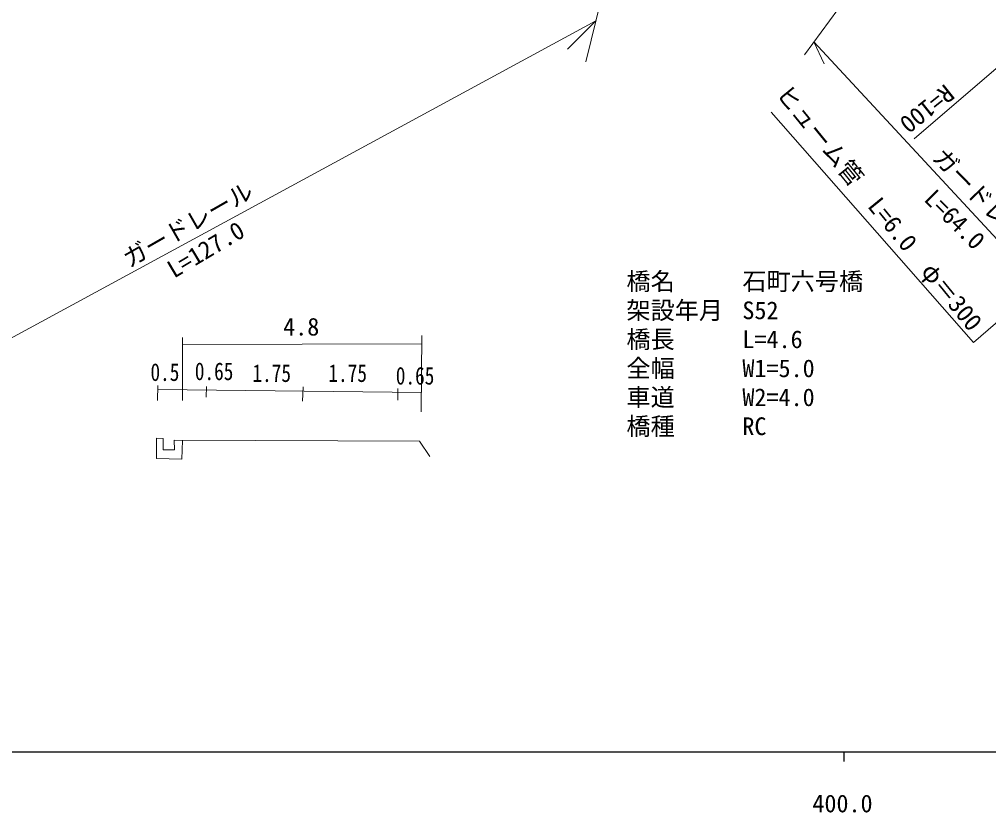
# Model space of a CAD drawing. Units: millimetres, scale not verified. Extents: x 40000 to 680000, y 20000 to 380000.
# Drawn here: x 382658 to 482969, y 198715 to 280829 of the extents above; entities that cross this region are included whole.
import ezdxf
from ezdxf.enums import TextEntityAlignment as Align

# ---------------------------------------------------------------- set-up
doc = ezdxf.new("R2010")
doc.units = ezdxf.units.MM
doc.header["$LTSCALE"] = 1000
for name, color, linetype, lineweight in [('M-BGD', 7, 'Continuous', 13), ('M-BGD-EXST', 7, 'Continuous', 25), ('M-STR-HTXT', 7, 'Continuous', 13)]:
    doc.layers.add(name, color=color, linetype=linetype, lineweight=lineweight)
doc.layers.add('M-BGD-HTXT', color=7, linetype='Continuous')
doc.styles.add('ＭＳ ゴシック', font='')
doc.styles.get('ＭＳ ゴシック').set_extended_font_data('MS Gothic')

msp = doc.modelspace()

# ---------------------------------------------------------------- linework, layer by layer
at = {"layer": 'M-BGD'}
for p, q in [((442314, 280674), (439401, 277757)), ((399553, 247897), (399553, 241364)), ((424320, 248097), (424240, 240202)), ((399553, 247177), (424311, 247252)), ((396998, 242937), (396968, 241364)), ((402038, 242817), (401978, 241705)), ((412027, 242807), (411946, 241324)), ((424260, 242212), (396990, 242518)), ((421815, 242627), (421825, 241394)), ((397539, 237437), (396833, 237467)), ((396833, 237467), (396843, 235383)), ((397539, 237437), (397524, 236260)), ((424069, 237156), (398681, 237257)), ((398681, 237257), (398699, 236255)), ((399463, 235313), (399535, 237253)), ((425151, 235593), (424069, 237156)), ((397524, 236260), (398701, 236255)), ((396843, 235383), (399468, 235313))]:
    msp.add_line(p, q, dxfattribs=at)
at = {"layer": 'M-BGD-EXST'}
for p, q in [((40000, 205000), (579000, 205000)), ((468000, 205000), (468000, 204000))]:
    msp.add_line(p, q, dxfattribs=at)
at = {"layer": 'M-STR-HTXT'}
for p, q in [((441280, 276419), (450809, 315644)), ((463910, 277173), (480869, 300189)), ((497966, 288015), (475278, 268465)), ((360173, 236122), (442314, 280674)), ((503494, 236855), (464879, 278488)), ((464879, 278488), (465935, 276220)), ((460456, 271218), (481419, 247396)), ((481419, 247396), (508297, 270622))]:
    msp.add_line(p, q, dxfattribs=at)

# ---------------------------------------------------------------- texts
at = {"layer": 'M-BGD-EXST', "style": 'ＭＳ ゴシック'}
msp.add_text('400.0', height=1833, dxfattribs=at).set_placement((467844, 198195), align=Align.BOTTOM_CENTER)
at = {"layer": 'M-BGD-HTXT', "style": 'ＭＳ ゴシック'}
for s, rotation, p in [('ヒューム管\u3000L=6.0\u3000φ＝300', 309.213, (460447, 272740)), ('R=100', 218.525, (478123, 274650)), ('ガードレール', 314.257, (476644, 266045)), ('ガードレール', 29.787, (394310, 254601)), ('L=64.0', 315.231, (475786, 261725)), ('L=127.0', 30.761, (398941, 253510))]:
    msp.add_text(s, height=1833, rotation=rotation, dxfattribs=at).set_placement(p, align=Align.BOTTOM_LEFT)
for s, p in [('橋名', (445484, 252246)), ('石町六号橋', (457484, 252246)), ('架設年月', (445484, 249246)), ('S52', (457484, 249246)), ('4.8', (409958, 247551)), ('橋長', (445484, 246246)), ('L=4.6', (457484, 246246)), ('全幅', (445484, 243246)), ('W1=5.0', (457484, 243246)), ('車道', (445484, 240246)), ('W2=4.0', (457484, 240246)), ('橋種', (445484, 237246)), ('RC', (457484, 237246))]:
    msp.add_text(s, height=1833, dxfattribs=at).set_placement(p, align=Align.BOTTOM_LEFT)
at = {"layer": 'M-BGD-HTXT', "style": 'ＭＳ ゴシック', "width": 0.8}
for s, p in [('0.5', (396225, 242851)), ('0.65', (400815, 242936)), ('1.75', (406782, 242747)), ('1.75', (414643, 242747)), ('0.65', (421615, 242475))]:
    msp.add_text(s, height=1833, dxfattribs=at).set_placement(p, align=Align.BOTTOM_LEFT)

doc.saveas('drawing.dxf')
